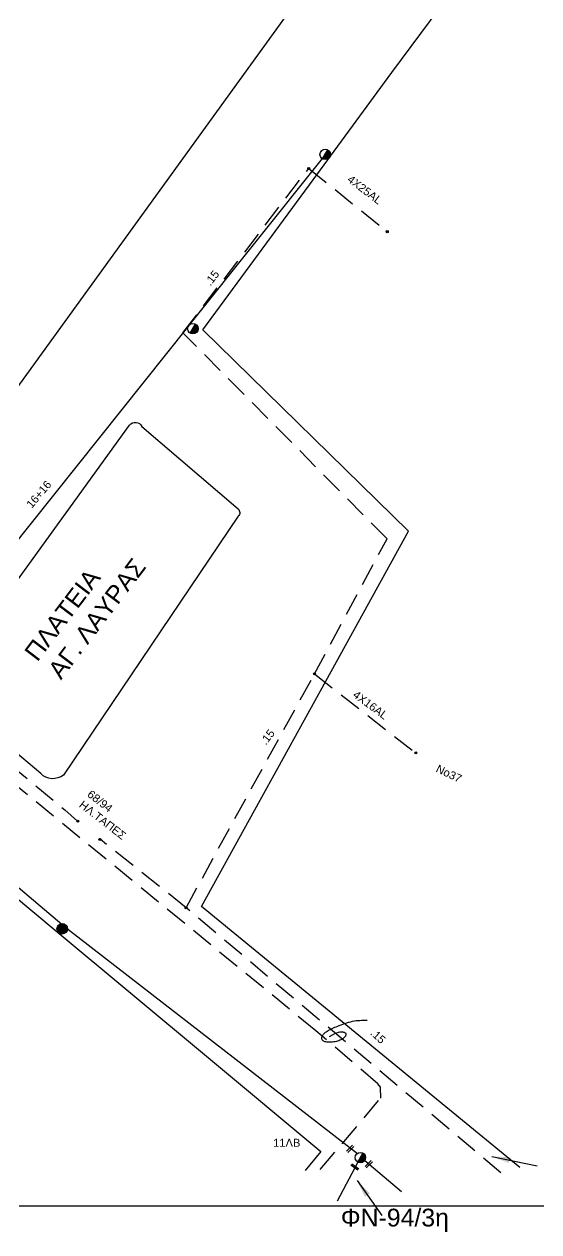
# Model space of a CAD drawing. Header units: millimetres. Extents: x 951 to 2109, y 727 to 2273.
# Drawn here: x 1866.7 to 1924.6, y 727.9 to 863.6 of the extents above; entities that cross this region are included whole.
import ezdxf

# ---------------------------------------------------------------- set-up
doc = ezdxf.new("R2010")
doc.units = ezdxf.units.MM
doc.linetypes.add('DASHED', pattern=[19.049999999999997, 12.7, -6.35])
for name, color, linetype in [('Άγνωστα', 7, 'Continuous'), ('Επιγραφές - Σχήματα', 7, 'Continuous'), ('Μηχανική τομή', 7, 'Continuous'), ('Στύλος Ξύλινος', 7, 'Continuous'), ('Στύλος Ξύλινος @ 1', 7, 'Continuous'), ('Στύλος ΦΜ', 7, 'Continuous'), ('Στύλος ΦΜ @ 1', 7, 'Continuous'), ('Συνδέσεις', 7, 'Continuous'), ('Υπόβαθρο ΔΕΗ', 7, 'Continuous'), ('Υπόγεια Καλώδια Δικτύου ΧΤ   .15', 7, 'DASHED'), ('Υπόγεια καλώδια Παροχών ΧΤ   4x16AL', 7, 'DASHED'), ('Υπόγεια καλώδια Παροχών ΧΤ   4x25', 7, 'DASHED')]:
    doc.layers.add(name, color=color, linetype=linetype)
doc.styles.get("Standard").update_dxf_attribs({"font": 'arial.ttf'})
doc.linetypes.add('SYN_LINE', pattern='A,0.5,-0.0001,["/\\/\\/\\/",Standard,S=0.1,R=0,X=0,Y=-0.05],-0.25', length=0.7501)
doc.dimstyles.new('ISO-25', dxfattribs={"dimtxt": 2.5, "dimasz": 2.5, "dimexe": 1.25, "dimexo": 0.625, "dimtad": 1, "dimtxsty": 'Standard', "dimcen": 2.5, "dimadec": 0, "dimazin": 0, "dimtfac": 1, "dimtmove": 0, "dimatfit": 3, "dimfxl": 1, "dimarcsym": 0})

# ---------------------------------------------------------------- blocks, each defined once
blk = doc.blocks.new('ΥΠΑΡΧΩΝ ΤΣΙΜΕΝΤΕΝΙΟΣ ΣΤΥΛΟΣ')
at = {"layer": 'Στύλος ΦΜ'}
blk.add_hatch(color=7, dxfattribs=at).paths.add_polyline_path([(-1.291184968797598, -2.276600745412988, 0.5747929735324715), (2.617263757756147, 0, 0.2688217237714496), (1.301245712518342, 2.27086529175917)])
at = {"layer": 'Στύλος ΦΜ', "color": 7}
blk.add_line((-1.291184968797552, -2.276600745412907), (1.301245712518266, 2.270865291759037), dxfattribs=at)
blk.add_circle((0, 0), 2.617263757756147, dxfattribs=at)
at = {"layer": 'Στύλος ΦΜ', "flags": 4}
for tag, p in [('ΑΡΙΘΜΟΣ', (-4.677987618440966, 8.054757356532264)), ('ΤΥΠΟΣ', (-4.914762687445773, 3.027451476351189))]:
    blk.add_attdef(tag, p, '', height=4, dxfattribs=at)
blk = doc.blocks.new('ΥΠΑΡΧΩΝ ΞΥΛΙΝΟΣ ΣΤΥΛΟΣ')
at = {"layer": 'Στύλος Ξύλινος'}
h = blk.add_hatch(color=7, dxfattribs=at)
h.paths.add_polyline_path([(-2.617263757756147, 0, 0.2700082065477676), (-1.291184968797598, -2.276600745412988), (1.301245712518342, 2.27086529175917, 0.5762655718529108)])
h.paths.add_polyline_path([(-1.291184968797598, -2.276600745412988, 0.5747929735324715), (2.617263757756147, 0, 0.2688217237714496), (1.301245712518342, 2.27086529175917)])
at = {"layer": 'Στύλος Ξύλινος', "color": 7}
blk.add_line((-1.291184968797552, -2.276600745412907), (1.301245712518266, 2.270865291759037), dxfattribs=at)
blk.add_circle((0, 0), 2.617263757756147, dxfattribs=at)
at = {"layer": 'Στύλος Ξύλινος', "flags": 4}
for tag, p in [('ΑΡΙΘΜΟΣ', (-4.914724271271098, 8.595995072800179)), ('ΤΥΠΟΣ', (-4.849533014015378, 3.386107006820566))]:
    blk.add_attdef(tag, p, '', height=4, dxfattribs=at)
blk = doc.blocks.new('ΜΗΧΑΝΙΚΗ ΤΟΜΗ')
at = {"layer": 'Μηχανική τομή', "ltscale": 40}
for p, q in [((-1.894627752935662, 0.7767566966811046), (1.894627752935548, 0.7767566966808772)), ((1.894627752935548, 0), (-1.894627752935662, 0))]:
    blk.add_line(p, q, dxfattribs=at)
blk = doc.blocks.new('_ΣΥΝΔΕΣΗ')
at = {"layer": 'Συνδέσεις', "linetype": 'SYN_LINE', "ltscale": 40}
blk.add_hatch(color=256, dxfattribs=at).paths.add_polyline_path([(0.4967932022901209, -0.01156141191449933, 1), (-0.5032067977098791, -0.01156141191449933, 1)])
at = {"layer": 'Συνδέσεις'}
blk.add_circle((-0.003206797709879083, -0.01156141191449933), 0.5, dxfattribs=at)

msp = doc.modelspace()

# ---------------------------------------------------------------- linework, layer by layer
at = {"layer": 'Άγνωστα', "color": 0, "ltscale": 0.2}
for points in [[(1900.202836984985, 848.5114560921536), (1885.283608411204, 829.8553995943457)], [(1885.199557953581, 829.7502969693459), (1847.300466134532, 782.3585974122832)], [(1847.305152129408, 782.3644571110423), (1847.378037551521, 782.3055002824792), (1870.914496553814, 762.4572784695831)], [(1871.293451941785, 762.1377065833913), (1871.540179447983, 761.9296420538086), (1904.163808438405, 736.6827910217635)]]:
    msp.add_lwpolyline(points, dxfattribs=at)
at = {"layer": 'Άγνωστα', "color": 6, "linetype": 'SYN_LINE', "ltscale": 10}
msp.add_lwpolyline([(1904.217983116007, 735.6930910039056), (1901.875544802418, 731.3201165979021)], dxfattribs=at)
at = {"layer": 'Άγνωστα', "color": 6, "ltscale": 0.2}
msp.add_lwpolyline([(1904.994312410774, 735.8725036732228), (1909.124561508124, 732.3836705049948)], dxfattribs=at)
at = {"layer": 'Επιγραφές - Σχήματα'}
msp.add_lwpolyline([(951.1170740035641, 1235.248717371042), (1948.962232125937, 1235.248717371042), (1948.962232125937, 730.7590319394294), (951.1170740035641, 730.7590319394294)], close=True, dxfattribs=at)
msp.add_lwpolyline([(1901.048992370242, 749.8383854276044), (1901.358746560878, 750.019089620416), (1901.623726297339, 750.1529516931071), (1901.848550814339, 750.2463368700057), (1902.037839346594, 750.3056103754411), (1902.196211128818, 750.3371374337414), (1902.328285395726, 750.3472832692355), (1902.438681382033, 750.342413106252), (1902.532018322453, 750.3288921691194), (1902.612252292325, 750.3119771967106), (1902.68068672948, 750.292490986074), (1902.737961912371, 750.2701478488023), (1902.784718119453, 750.2446620964881), (1902.82159562918, 750.2157480407243), (1902.849234720005, 750.183119993103), (1902.868275670383, 750.1464922652174), (1902.879358758767, 750.1055791686597), (1902.882929892265, 750.0602492878625), (1902.87865749259, 750.0109882986153), (1902.866015610111, 749.9584361495479), (1902.844478295196, 749.9032327892896), (1902.81351959821, 749.8460181664705), (1902.772613569522, 749.7874322297193), (1902.721234259498, 749.7281149276662), (1902.658855718508, 749.6687062089404), (1902.585153993836, 749.6098498314213), (1902.500613120442, 749.5522047899867), (1902.405919130204, 749.4964338887646), (1902.301758055, 749.4431999318824), (1902.188815926709, 749.393165723468), (1902.067778777209, 749.3469940676491), (1901.939332638379, 749.3053477685535), (1901.804163542095, 749.2688896303086), (1901.663250980493, 749.2381757989378), (1901.518748286732, 749.2133357880437), (1901.373102254229, 749.1943924531247), (1901.2287596764, 749.1813686496791), (1901.08816734666, 749.174287233205), (1900.953772058427, 749.1731710592005), (1900.828020605114, 749.1780429831638), (1900.71335978014, 749.1889258605934), (1900.611687203471, 749.2057721995884), (1900.522703801277, 749.2282531186524), (1900.445561326283, 749.2559693888904), (1900.379411531208, 749.2885217814071), (1900.323406168777, 749.3255110673076), (1900.27669699171, 749.3665380176963), (1900.238435752732, 749.411203403678), (1900.207774204562, 749.459107996358), (1900.184094216163, 749.5099015948645), (1900.167698121447, 749.5634301104224), (1900.159118370565, 749.61958848228), (1900.158887413668, 749.6782716496859), (1900.167537700908, 749.7393745518887), (1900.185601682436, 749.8027921281368), (1900.213611808403, 749.8684193176789), (1900.25210052896, 749.9361510597632), (1900.301361830169, 750.0057916095354), (1900.360735841739, 750.0767824857294), (1900.429324229289, 750.1484745229761), (1900.506228658436, 750.2202185559067), (1900.590550794802, 750.2913654191518), (1900.681392304003, 750.3612659473426), (1900.77785485166, 750.4292709751101), (1900.879040103392, 750.4947313370849), (1900.984439914879, 750.557271639881), (1901.095106902053, 750.617611578044), (1901.212483870907, 750.676744618102), (1901.338013627433, 750.7356642265836), (1901.473138977626, 750.7953638700167), (1901.619302727478, 750.8568370149299), (1901.777947682982, 750.9210771278513), (1901.950516650131, 750.9890776753093), (1902.137726038183, 751.061335143127), (1902.337386669446, 751.1363580943064), (1902.546582969494, 751.2121581111439), (1902.762399363898, 751.2867467759361), (1902.981920278232, 751.3581356709799), (1903.202230138069, 751.424336378572), (1903.42041336898, 751.4833604810085), (1903.633554396539, 751.5332195605868), (1903.839675197113, 751.5724889658986), (1904.040547950244, 751.6019991107187), (1904.238882386267, 751.6231441751174), (1904.437388235519, 751.6373183391647), (1904.638775228337, 751.6459157829313), (1904.845753095055, 751.650330686487), (1905.061031566011, 751.6519572299023), (1905.28732037154, 751.6521895932474)], dxfattribs=at)
at = {"layer": 'Υπόβαθρο ΔΕΗ', "ltscale": 0.2}
for points in [[(1847.29276993421, 797.1451235661275), (1916.11495320924, 892.1416288357705), (1853.298534378519, 934.3172165632856), (1816.509256078559, 958.9393593653463), (1808.629922529154, 955.9494730682982), (1796.635676306183, 921.3889665129677), (1788.759940209226, 898.0711243142459), (1777.873642720929, 866.7069999132177), (1779.984687775298, 852.3484737500835), (1799.906446762689, 836.2056125964882), (1812.636465278681, 825.4334460742161), (1847.29276993421, 797.1451235661275)], [(1922.454856912509, 735.081401270244), (1886.608101946153, 764.4316334755367), (1901.814240320555, 791.9334395406363), (1909.930746534137, 806.6129442456497), (1886.787761386215, 829.2503995619118), (1898.762095043688, 845.5593079185896), (1908.037761857817, 858.192662253452), (1927.419774318237, 884.2513062147082), (1945.609186740962, 871.9708772705458)], [(1712.25780219383, 734.1758909416112), (1728.967882212158, 761.4233546441578), (1738.344448822867, 776.8350575846948), (1745.604567538585, 792.306528408461), (1751.145697206384, 804.1147961989661), (1757.135048488823, 816.8782339949535), (1761.326380735644, 827.8272320613441), (1765.713713826854, 839.8995041657545), (1773.138209471676, 842.4479853455578), (1810.65382262893, 811.0314202323211), (1826.1606898987, 798.0455600988098), (1840.365542147016, 786.5874633131584), (1852.977637504133, 776.0845879959234), (1870.171760282784, 761.7659737910685), (1887.394570155313, 747.4234700609848), (1900.047017670655, 736.8869909947601), (1898.288599217796, 734.7754414870956)]]:
    msp.add_lwpolyline(points, dxfattribs=at)
msp.add_lwpolyline([(1857.095721265413, 788.9742558964344), (1878.538389880779, 818.5370310347434, -0.5706770382843991), (1879.917373347708, 818.4071838261088), (1890.735639013034, 809.1557979578893, -0.4492740582010122), (1890.751467803807, 808.3144808724755), (1871.093408742846, 779.2180570022656, -0.3841271713034667), (1868.534840603874, 779.3736828163405), (1857.095721265413, 788.9742558964344)], format="xyb", dxfattribs=at)
at = {"layer": 'Υπόγεια Καλώδια Δικτύου ΧΤ   .15', "color": 2, "ltscale": 0.2}
for points in [[(1884.8852477133, 764.298312626278), (1899.332839467709, 790.5856156181312), (1907.511812514374, 805.7638147147113), (1884.541819360918, 828.9278142059225), (1898.689394670445, 847.415125215542), (1898.689394670445, 847.415125215542)], [(1920.316529977356, 734.5078954463852), (1884.8852477133, 764.298312626278), (1875.214846071622, 771.9972136814276)]]:
    msp.add_lwpolyline(points, dxfattribs=at)
at = {"layer": 'Υπόγεια Καλώδια Δικτύου ΧΤ   .15', "color": 85, "ltscale": 0.2}
msp.add_lwpolyline([(1899.987261652676, 734.8692162969119), (1906.798105537217, 742.8899040419687), (1906.775094414605, 744.1393258757612), (1906.480709850509, 744.4860228719681), (1899.485298395114, 750.4703168827195), (1854.921208984953, 786.8910201144154), (1827.633660887084, 809.4572937301186), (1815.768820805555, 819.8472029927188), (1805.082394239524, 829.5528858460057), (1810.578590311927, 835.882736558935), (1811.871497419817, 834.6199434848832)], dxfattribs=at)
at = {"layer": 'Υπόγεια Καλώδια Δικτύου ΧΤ   .15', "color": 6, "ltscale": 0.2}
msp.add_lwpolyline([(1811.39362873608, 834.047170692189), (1810.500054130855, 834.7132114854676), (1806.127587281633, 829.519641156835), (1810.541691457268, 825.5085366915255), (1818.175966335228, 819.1847016842553), (1847.428439083491, 795.0129583514017), (1871.227941641073, 775.2972317425861), (1872.662228319659, 774.0392684161516)], dxfattribs=at)
at = {"layer": 'Υπόγεια καλώδια Παροχών ΧΤ   4x16AL', "color": 2, "ltscale": 0.2}
msp.add_lwpolyline([(1899.332839467709, 790.5856156181312), (1910.733740479481, 781.6977045069962)], dxfattribs=at)
at = {"layer": 'Υπόγεια καλώδια Παροχών ΧΤ   4x25', "color": 2, "ltscale": 0.2}
msp.add_lwpolyline([(1898.689394670445, 847.415125215542), (1907.536242160377, 840.3017234841864)], dxfattribs=at)

# ---------------------------------------------------------------- block references
at = {"layer": 'Μηχανική τομή', "xscale": 0.2499999999999997, "yscale": 0.2499999999999997, "zscale": 0.2499999999999997}
for p, rotation in [((1903.293489695438, 737.2664049152241), 223.9112265450122), ((1903.948748494033, 735.2333099579371), 144.8417297494066), ((1905.382082145218, 735.5393331953879), 223.9112265450122)]:
    msp.add_blockref('ΜΗΧΑΝΙΚΗ ΤΟΜΗ', p, dxfattribs=dict(at, rotation=rotation))
at = {"layer": 'Στύλος Ξύλινος @ 1', "ltscale": 40, "xscale": 0.2249999999999091, "yscale": 0.2249999999999091, "zscale": 0.2249999999999091}
msp.add_blockref('ΥΠΑΡΧΩΝ ΞΥΛΙΝΟΣ ΣΤΥΛΟΣ', (1870.951295102488, 761.9296420538086), dxfattribs=at)
at = {"layer": 'Στύλος ΦΜ @ 1', "ltscale": 40, "xscale": 0.2249999999999091, "yscale": 0.2249999999999091, "zscale": 0.2249999999999091}
for p in [(1900.546012453057, 848.9900115962309), (1885.653980181178, 829.3963378607423)]:
    msp.add_blockref('ΥΠΑΡΧΩΝ ΤΣΙΜΕΝΤΕΝΙΟΣ ΣΤΥΛΟΣ', p, dxfattribs=at)
at = {"layer": 'Στύλος ΦΜ @ 1', "ltscale": 40}
ref = msp.add_blockref('ΥΠΑΡΧΩΝ ΤΣΙΜΕΝΤΕΝΙΟΣ ΣΤΥΛΟΣ', (1904.508499733986, 736.2053261716233), dxfattribs=dict(at, xscale=0.2249999999999091, yscale=0.2249999999999091, zscale=0.2249999999999091))
ref.add_attrib('ΤΥΠΟΣ', '11ΛB', (1894.679341145404, 737.4202159183124), dxfattribs={"layer": 'Στύλος ΦΜ', "height": 0.9, "flags": 4})
at = {"layer": 'Συνδέσεις', "xscale": 0.2249999999999091, "yscale": 0.2249999999999091, "zscale": 0.2249999999999091}
for p in [(1898.69011619993, 847.4177265332228), (1907.536963689862, 840.3043248018671), (1899.333560997194, 790.5882169358119), (1910.734462008965, 781.7003058246769), (1872.695260678618, 774.0216149883868), (1875.189927347475, 771.9866895926684), (1884.885969242785, 764.3009139439587)]:
    msp.add_blockref('_ΣΥΝΔΕΣΗ', p, dxfattribs=at)

# ---------------------------------------------------------------- texts
at = {"layer": 'Επιγραφές - Σχήματα', "char_height": 0.8999999999999997, "attachment_point": 1}
for s, width, gutter_width, heights, insert, rotation in [('16+16', 3.104077680382041, 12.5, [1.707752823388305], (1866.83620300848, 809.716621290718), 49.75128003869727), ('No37', 3.104077680382041, 12.5, [1.707752823388305], (1913.307745616193, 780.4286102991268), 334.63443360463646), ('68/94\\PΗΛ.ΤΑΠΕΣ', 13.36459463978152, 18.26117798771808, [5.199305644694276], (1874.236767426852, 777.5991578662637), 322.2338603347154)]:
    msp.add_mtext_dynamic_manual_height_columns(s, width=width, gutter_width=gutter_width, heights=heights, dxfattribs=dict(at, insert=insert, rotation=rotation))
at = {"layer": 'Επιγραφές - Σχήματα', "color": 7, "insert": (1866.558464849731, 793.0712502563247), "char_height": 2, "width": 84.1858813264607, "attachment_point": 1, "rotation": 52.81940056064845}
msp.add_mtext('ΠΛΑΤΕΙΑ\\PΑΓ. ΛΑΥΡΑΣ', dxfattribs=at)
at = {"layer": 'Επιγραφές - Σχήματα', "color": 7, "insert": (1902.304637978596, 730.4623533048293), "char_height": 2, "width": 84.18588132646072, "attachment_point": 1}
msp.add_mtext('ΦΝ-94/3η', dxfattribs=at)
at = {"layer": 'Υπόγεια Καλώδια Δικτύου ΧΤ   .15', "color": 7, "char_height": 0.9, "width": 84.18588132646073, "attachment_point": 1}
for insert, rotation in [((1886.911394898155, 834.6818115979688), 52.39477764965594), ((1893.158485450457, 783.0741042667548), 52.39477764965594), ((1906.164458075481, 750.7772257639476), 316.95152575427966)]:
    msp.add_mtext('.15', dxfattribs=dict(at, insert=insert, rotation=rotation))
at = {"layer": 'Υπόγεια καλώδια Παροχών ΧΤ   4x16AL', "color": 7, "insert": (1904.109106975018, 788.7855630642521), "char_height": 0.9, "width": 84.18588132646073, "attachment_point": 1, "rotation": 323.58348198627004}
msp.add_mtext('4X16AL', dxfattribs=at)
at = {"layer": 'Υπόγεια καλώδια Παροχών ΧΤ   4x25', "color": 7, "insert": (1903.490709626921, 846.7301962129633), "char_height": 0.9, "width": 84.18588132646073, "attachment_point": 1, "rotation": 322.77958311675667}
msp.add_mtext('4X25AL', dxfattribs=at)

# ---------------------------------------------------------------- leaders
at = {"layer": 'Επιγραφές - Σχήματα', "ltscale": 40}
for points in [[(1919.317225522173, 736.3324101558833), (1924.408306703179, 735.2659295798035)], [(1904.127183057754, 733.6181694272764), (1906.93300689049, 729.7049627239285)]]:
    msp.add_leader(points, dimstyle='ISO-25', override={"dimasz": 2, "dimtad": 0}, dxfattribs=at)

doc.saveas('drawing.dxf')
